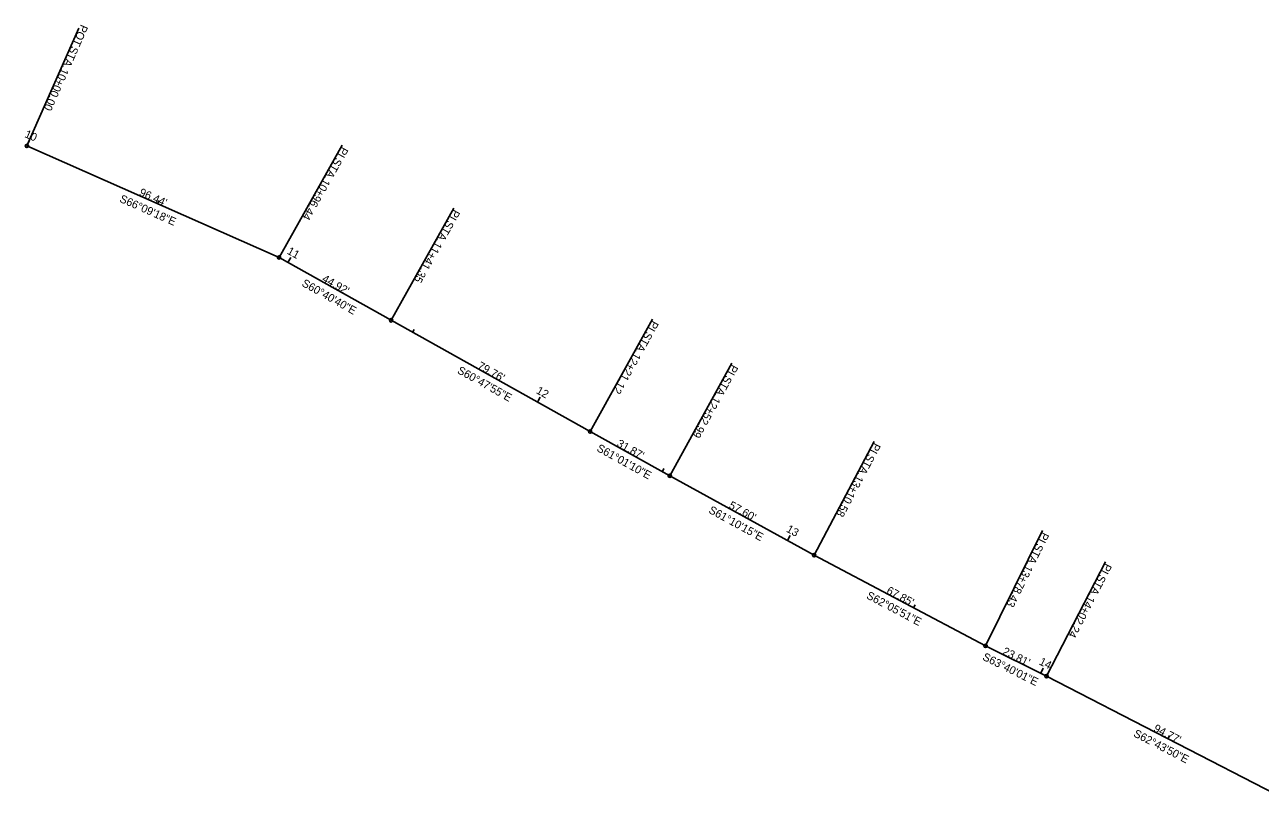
# Model space of a CAD drawing. Extents: x 1439319 to 1440204, y 421737 to 422237.
# Drawn here: x 1439319 to 1439751.2, y 421965.3 to 422236.5 of the extents above; entities that cross this region are included whole.
import ezdxf

# ---------------------------------------------------------------- set-up
doc = ezdxf.new("R2010")
doc.units = 0
for name, color, linetype in [('DT_X_Contour_Minor', 7, 'Continuous'), ('DT_X_Contour_Text', 7, 'Continuous'), ('DT_X_Terrain_Ground_Line', 7, 'Continuous'), ('DT_X_Triangles', 7, 'Continuous'), ('DT_X_Triangles4', 7, 'Continuous')]:
    doc.layers.add(name, color=color, linetype=linetype)

msp = doc.modelspace()

# ---------------------------------------------------------------- linework, layer by layer
at = {"layer": 'DT_X_Contour_Text'}
for p, q in [((1439319.81, 422194.13), (1439320.62, 422195.96)), ((1439365.54, 422173.91), (1439366.02, 422175.01)), ((1439411.12, 422153.4), (1439412.1, 422155.14)), ((1439454.72, 422128.93), (1439455.31, 422129.97)), ((1439498.37, 422104.53), (1439499.34, 422106.28)), ((1439542.07, 422080.23), (1439542.65, 422081.28)), ((1439585.87, 422056.12), (1439586.83, 422057.87)), ((1439629.97, 422032.57), (1439630.53, 422033.63)), ((1439674.43, 422009.7), (1439675.32, 422011.49)), ((1439718.89, 421986.82), (1439719.44, 421987.89))]:
    msp.add_line(p, q, dxfattribs=at)
at = {"layer": 'DT_X_Triangles'}
for p, q in [((1439319.81, 422194.13), (1439338, 422235.29)), ((1439408.01, 422155.14), (1439430.05, 422194.37)), ((1439447.18, 422133.14), (1439469.13, 422172.42)), ((1439516.8, 422094.23), (1439538.6, 422133.6)), ((1439544.68, 422078.79), (1439566.38, 422118.21)), ((1439595.14, 422051.01), (1439616.2, 422090.78)), ((1439655.1, 422019.26), (1439675.06, 422059.59)), ((1439676.43, 422008.7), (1439697.05, 422048.7))]:
    msp.add_line(p, q, dxfattribs=at)
for centre in [(1439319.81, 422194.13), (1439408.01, 422155.14), (1439447.18, 422133.14), (1439516.8, 422094.23), (1439544.68, 422078.79), (1439595.14, 422051.01), (1439655.1, 422019.26), (1439676.43, 422008.7)]:
    msp.add_circle(centre, 0.6, dxfattribs=at)
at = {"layer": 'DT_X_Triangles4'}
for p, q in [((1439319.81, 422194.13), (1439408.01, 422155.14)), ((1439408.01, 422155.14), (1439447.18, 422133.14)), ((1439447.18, 422133.14), (1439516.8, 422094.23)), ((1439516.8, 422094.23), (1439544.68, 422078.79)), ((1439544.68, 422078.79), (1439595.14, 422051.01)), ((1439595.14, 422051.01), (1439655.1, 422019.26)), ((1439655.1, 422019.26), (1439676.43, 422008.7)), ((1439676.43, 422008.7), (1439760.67, 421965.28))]:
    msp.add_line(p, q, dxfattribs=at)

# ---------------------------------------------------------------- texts
at = {"layer": 'DT_X_Contour_Minor'}
for s, rotation, p in [("96.44'", 336.1551, (1439358.84, 422176.92)), ("44.92'", 330.6778, (1439422.77, 422146.9)), ("79.76'", 330.7986, (1439477.15, 422116.44)), ("31.87'", 331.0195, (1439525.89, 422089.24)), ("57.60'", 331.1708, (1439565.06, 422067.62)), ("67.85'", 332.0976, (1439620.22, 422037.78)), ("23.81'", 333.6671, (1439660.8, 422016.49)), ("94.77'", 332.7306, (1439713.63, 421989.58))]:
    msp.add_text(s, height=2.8, rotation=rotation, dxfattribs=at).set_placement(p)
at = {"layer": 'DT_X_Contour_Text'}
for s, rotation, p in [('10', 336.1551, (1439318.78, 422197.31)), ('11', 330.6778, (1439410.57, 422156.57)), ('12', 330.7986, (1439497.7, 422107.77)), ('13', 331.1708, (1439585.18, 422059.35)), ('14', 333.6671, (1439673.61, 422012.89))]:
    msp.add_text(s, height=2.8, rotation=rotation, dxfattribs=at).set_placement(p)
at = {"layer": 'DT_X_Terrain_Ground_Line'}
for s, rotation, p in [('S66°09\'18"E', 336.1551, (1439351.97, 422174.66)), ('S60°40\'40"E', 330.6778, (1439415.71, 422145.31)), ('S60°47\'55"E', 330.7986, (1439470.1, 422114.83)), ('S61°01\'10"E', 331.0195, (1439518.85, 422087.61)), ('S61°10\'15"E', 331.1708, (1439558.01, 422065.97)), ('S62°05\'51"E', 332.0976, (1439613.2, 422036.02)), ('S63°40\'01"E', 333.6671, (1439653.83, 422014.53)), ('S62°43\'50"E', 332.7306, (1439706.63, 421987.74))]:
    msp.add_text(s, height=2.8, rotation=rotation, dxfattribs=at).set_placement(p)
at = {"layer": 'DT_X_Triangles'}
for s, rotation, p in [('POT', 246.1551, (1439338.72, 422236.81)), (' STA. ', 246.1551, (1439335.81, 422230.22)), ('10+00.00', 246.1551, (1439331.99, 422221.58)), ('PI', 240.6778, (1439429.94, 422194.09)), (' STA. ', 240.6778, (1439428.28, 422191.14)), ('10+96.44', 240.6778, (1439423.65, 422182.9)), ('PI', 240.7986, (1439469.04, 422172.17)), (' STA. ', 240.7986, (1439467.38, 422169.21)), ('11+41.35', 240.7986, (1439462.77, 422160.96)), ('PI', 241.0195, (1439538.5, 422133.32)), (' STA. ', 241.0195, (1439536.86, 422130.35)), ('12+21.12', 241.0195, (1439532.28, 422122.09)), ('PI', 241.1708, (1439566.3, 422117.97)), (' STA. ', 241.1708, (1439564.66, 422115)), ('12+52.99', 241.1708, (1439560.1, 422106.72)), ('PI', 242.0976, (1439616.12, 422090.56)), (' STA. ', 242.0976, (1439614.54, 422087.56)), ('13+10.58', 242.0976, (1439610.11, 422079.21)), (' STA. ', 243.6671, (1439673.46, 422056.27)), ('PI', 243.6671, (1439674.96, 422059.31)), ('13+78.43', 243.6671, (1439669.27, 422047.8)), ('PI', 242.7306, (1439696.95, 422048.42)), (' STA. ', 242.7306, (1439695.4, 422045.4)), ('14+02.24', 242.7306, (1439691.07, 422037))]:
    msp.add_text(s, height=2.8, rotation=rotation, dxfattribs=at).set_placement(p)

doc.saveas('drawing.dxf')
